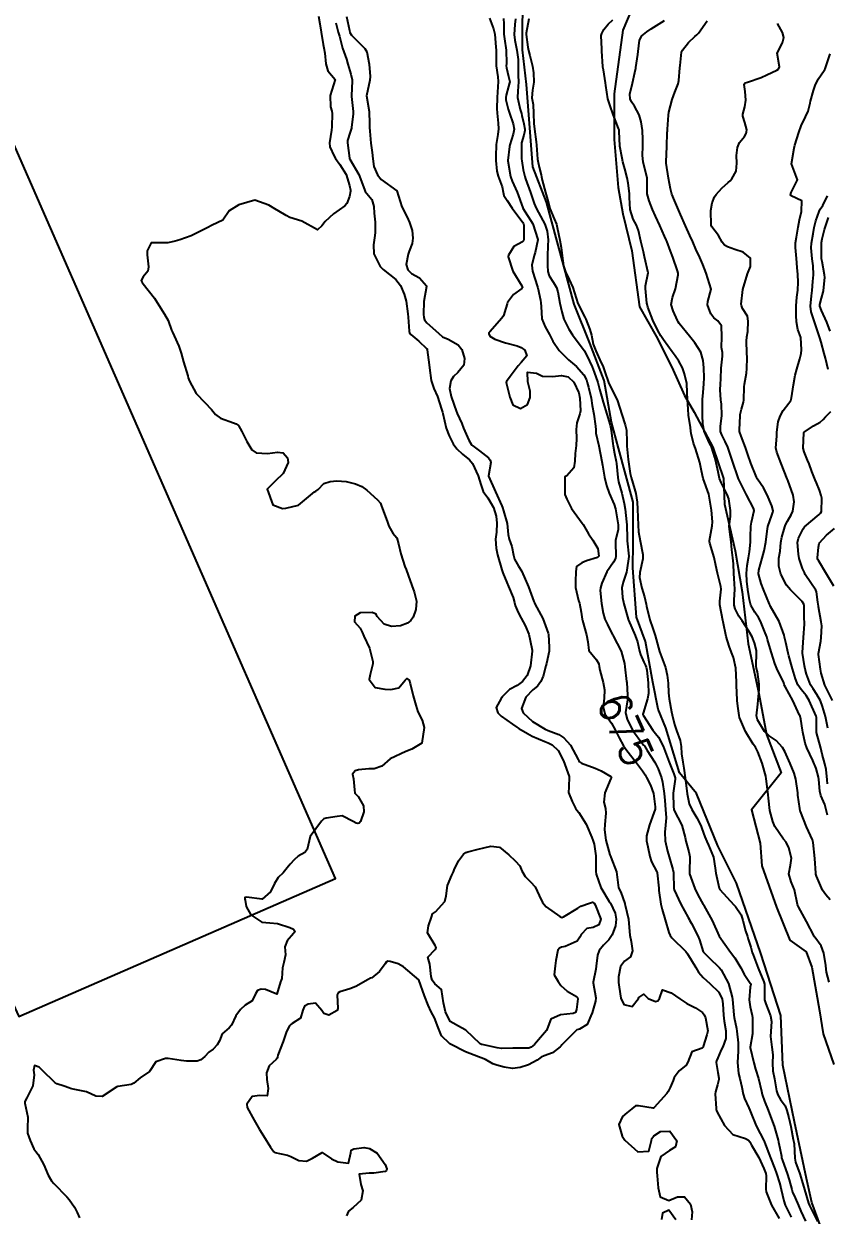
# Model space of a CAD drawing. Header units: metres. Extents: x 292545 to 299085, y 7450245 to 7463078.
# Drawn here: x 296442.8 to 296544.6, y 7454693.9 to 7454844.9 of the extents above; entities that cross this region are included whole.
import ezdxf
from ezdxf.enums import TextEntityAlignment as Align

# ---------------------------------------------------------------- set-up
doc = ezdxf.new("R2010")
doc.units = ezdxf.units.M
for name, color, linetype in [('Cotas', 45, 'Continuous'), ('Curvas de Nivel 1m', 11, 'Continuous'), ('Curvas de Nivel 5m', 15, 'Continuous'), ('Edificações', 30, 'Continuous'), ('Hidrografia', 140, 'Continuous')]:
    doc.layers.add(name, color=color, linetype=linetype)
doc.styles.add('Style-STANDARD', font='STANDARD.shx')

msp = doc.modelspace()

# ---------------------------------------------------------------- linework, layer by layer
at = {"layer": 'Curvas de Nivel 1m', "flags": 128}
for points, elevation in [([(296480.18, 7454845.85), (296480.35, 7454844.89), (296480.5, 7454843.85), (296480.75, 7454842.28), (296480.84, 7454841.84), (296480.96, 7454841.19), (296481.11, 7454839.84), (296481.37, 7454838.93), (296482.26, 7454837.82), (296481.63, 7454835.83), (296481.68, 7454834.37), (296481.85, 7454833.83), (296481.9, 7454833.51), (296481.84, 7454831.83), (296481.8, 7454831.43), (296481.57, 7454829.83), (296481.62, 7454829.29), (296482.15, 7454828.13), (296482.33, 7454827.82), (296482.89, 7454827.06), (296483.68, 7454825.8), (296484.1, 7454824.39), (296484.21, 7454823.8), (296484.22, 7454823.67), (296484.08, 7454822.99), (296483.76, 7454822.12), (296483.49, 7454821.81), (296482.06, 7454820.81), (296481, 7454819.84), (296480.61, 7454819.27), (296480.04, 7454818.8), (296478.05, 7454819.87), (296476.53, 7454820.36), (296476.06, 7454820.6), (296474.42, 7454821.57), (296474.07, 7454821.78), (296473.87, 7454821.92), (296472.08, 7454822.54), (296470.07, 7454821.97), (296468.84, 7454821.21), (296468.05, 7454819.99), (296466.68, 7454819.37), (296466.04, 7454819.04), (296465.38, 7454818.68), (296464.02, 7454818.04), (296462.57, 7454817.5), (296462.02, 7454817.35), (296461.08, 7454817.14), (296460.01, 7454817.13), (296458.96, 7454817.15), (296458.47, 7454816.11), (296458.47, 7454815.63), (296458.61, 7454814.1), (296458.53, 7454813.55), (296457.96, 7454812.82), (296457.69, 7454812.38), (296457.8, 7454812.11), (296457.95, 7454811.92), (296459.39, 7454810.1), (296459.92, 7454809.24), (296460.64, 7454808.08), (296461.11, 7454807.28), (296461.55, 7454806.07), (296461.64, 7454805.83), (296461.88, 7454805.36), (296462.47, 7454804.05), (296462.74, 7454803.16), (296463.07, 7454802.05), (296463.59, 7454800.26), (296463.66, 7454800.04), (296463.81, 7454799.6), (296464.68, 7454798.03), (296465.78, 7454796.89), (296466.59, 7454796.01), (296467.12, 7454795.36), (296467.75, 7454794.92), (296469.4, 7454794.32), (296469.75, 7454794.18), (296470.03, 7454793.97), (296470.46, 7454793.24), (296471.08, 7454791.96), (296471.7, 7454790.91), (296472.27, 7454790.51), (296473.7, 7454790.42), (296474.99, 7454790.62), (296475.7, 7454790.51), (296476.23, 7454789.89), (296476.31, 7454789.27), (296475.67, 7454787.9), (296474.66, 7454786.91), (296473.64, 7454785.92), (296474.39, 7454783.91), (296475.62, 7454783.45), (296476.02, 7454783.49), (296477.62, 7454783.88), (296479.64, 7454785.55), (296479.83, 7454785.66), (296480.11, 7454785.85), (296480.85, 7454786.64), (296481.66, 7454786.88), (296482.51, 7454786.97), (296483.66, 7454786.86), (296484.86, 7454786.58), (296485.65, 7454786.26), (296486.29, 7454785.77), (296487.63, 7454784.54), (296488.03, 7454784.15), (296488.17, 7454783.75), (296488.48, 7454782.87), (296488.92, 7454781.74), (296489.08, 7454781.23), (296489.58, 7454780.35), (296490.09, 7454779.72), (296490.32, 7454778.97), (296490.6, 7454777.72), (296491.13, 7454776.11), (296491.27, 7454775.71), (296491.52, 7454774.99), (296491.99, 7454773.71), (296492.3, 7454772.9), (296492.61, 7454771.7), (296492.52, 7454770.64), (296492.16, 7454769.7), (296491.89, 7454769.26), (296491.45, 7454768.93), (296490.58, 7454768.59), (296489.44, 7454768.49), (296488.49, 7454768.79), (296487.62, 7454769.76), (296487.57, 7454769.87), (296487.46, 7454770.07), (296486.96, 7454770.26), (296485.46, 7454770.22), (296484.76, 7454769.79), (296484.75, 7454769.09), (296485.44, 7454768.3), (296485.69, 7454767.78), (296485.93, 7454767.27), (296486.64, 7454765.77), (296487.07, 7454764.08), (296487.07, 7454763.76), (296486.72, 7454762.42), (296486.6, 7454761.77), (296487.35, 7454760.78), (296488.56, 7454760.54), (296489.34, 7454760.53), (296490.37, 7454760.71), (296491.14, 7454761.71), (296491.36, 7454761.91), (296491.67, 7454761.71), (296491.78, 7454761.28), (296492.15, 7454759.7), (296492.49, 7454758.53), (296492.74, 7454757.7), (296493.3, 7454756.61), (296493.56, 7454755.69), (296493.26, 7454753.69), (296491.99, 7454752.97), (296491.25, 7454752.64), (296489.24, 7454751.74), (296488.2, 7454750.78), (296487.22, 7454750.46), (296486.55, 7454750.44), (296485.22, 7454750.35), (296484.82, 7454750.19), (296484.49, 7454749.79), (296484.59, 7454749.17), (296484.74, 7454747.79), (296484.78, 7454747.38), (296485.18, 7454746.97), (296485.85, 7454745.77), (296485.93, 7454745.01), (296485.47, 7454743.78), (296485.34, 7454743.58), (296485.14, 7454743.53), (296484.94, 7454743.58), (296484.56, 7454743.79), (296483.15, 7454744.49), (296482.53, 7454744.43), (296481.15, 7454744.19), (296480.85, 7454744.13), (296480.56, 7454743.84), (296479.12, 7454741.86), (296478.72, 7454740.24), (296478.43, 7454739.87), (296477.59, 7454739.38), (296477.08, 7454738.94), (296476.59, 7454738.37), (296476.21, 7454737.89), (296475.69, 7454737.27), (296475.06, 7454736.68), (296474.59, 7454735.91), (296474.09, 7454734.87), (296473.02, 7454733.93), (296471.03, 7454734.18), (296470.84, 7454734.13), (296470.83, 7454733.95), (296470.86, 7454733.79), (296471.01, 7454733.02), (296471.59, 7454731.94), (296472.99, 7454731.03), (296473.99, 7454730.92), (296474.99, 7454730.86), (296476.54, 7454730.33), (296476.99, 7454730.13), (296477.17, 7454729.88), (296477.12, 7454729.74), (296476.98, 7454729.59), (296476.19, 7454728.66), (296475.92, 7454727.89), (296475.97, 7454726.86), (296475.76, 7454725.89), (296475.61, 7454725.21), (296475.52, 7454723.89), (296475.35, 7454723.44), (296474.88, 7454721.9), (296473.46, 7454722.49), (296472.89, 7454722.52), (296472.45, 7454722.37), (296472.19, 7454721.94), (296471.76, 7454721.05), (296470.87, 7454720.48), (296470.29, 7454719.96), (296469.69, 7454719.13), (296469.15, 7454717.98), (296468.83, 7454717.61), (296467.96, 7454716.85), (296467.6, 7454715.99), (296467.33, 7454715.47), (296466.8, 7454714.93), (296466.26, 7454714.54), (296465.75, 7454714.01), (296465.26, 7454713.55), (296464.78, 7454713.39), (296463.42, 7454713.41), (296462.78, 7454713.47), (296461.12, 7454713.73), (296460.79, 7454713.75), (296459.56, 7454713.31), (296458.76, 7454712.1), (296457.57, 7454711.3), (296456.75, 7454710.62), (296456.42, 7454710.45), (296454.74, 7454710.19), (296454.61, 7454710.14), (296452.73, 7454708.9), (296451.95, 7454708.96), (296450.74, 7454709.52), (296449.09, 7454709.85), (296448.74, 7454709.93), (296448.53, 7454710), (296447.95, 7454710.22), (296447.02, 7454710.51), (296446.75, 7454710.68), (296445.14, 7454712.26), (296444.77, 7454712.62), (296444.19, 7454712.85), (296444.06, 7454712.27), (296444.14, 7454711.66), (296443.96, 7454710.27), (296443.18, 7454708.73), (296442.95, 7454708.29), (296442.94, 7454708.07), (296443.32, 7454706.28), (296443.28, 7454704.88), (296443.3, 7454704.28), (296443.61, 7454703.33), (296444.08, 7454702.27), (296444.33, 7454701.96), (296444.64, 7454701.58), (296445.37, 7454700.25), (296445.92, 7454698.94), (296446.31, 7454698.24), (296446.6, 7454697.91), (296448.25, 7454696.22), (296448.57, 7454695.88), (296449.26, 7454694.91), (296449.56, 7454694.2), (296449.87, 7454693.53)], 678), ([(296482.35, 7454845.03), (296482.68, 7454843.82), (296482.81, 7454843.33), (296483.22, 7454841.81), (296483.7, 7454840.4), (296483.9, 7454839.8), (296484.27, 7454838.53), (296484.44, 7454837.8), (296484.45, 7454837.61), (296484.35, 7454835.8), (296484.36, 7454835.68), (296484.58, 7454833.8), (296484.58, 7454833.43), (296484.36, 7454831.8), (296484.33, 7454831.66), (296484.18, 7454831.16), (296483.86, 7454830.11), (296483.84, 7454829.8), (296484.09, 7454827.85), (296484.11, 7454827.8), (296484.14, 7454827.75), (296485.27, 7454825.79), (296485.98, 7454823.9), (296486.02, 7454823.78), (296486.09, 7454823.64), (296486.94, 7454822.63), (296487.2, 7454821.76), (296487.21, 7454820.91), (296487.37, 7454819.76), (296487.37, 7454818.42), (296487.26, 7454817.76), (296487.12, 7454816.87), (296487.2, 7454815.76), (296487.98, 7454814.12), (296488.35, 7454813.75), (296489.96, 7454812.48), (296490.57, 7454811.72), (296491.04, 7454810.62), (296491.26, 7454809.72), (296491.47, 7454808.15), (296491.52, 7454807.71), (296491.65, 7454805.95), (296491.72, 7454805.71), (296491.88, 7454805.51), (296492.87, 7454804.69), (296493.85, 7454803.76), (296493.92, 7454803.68), (296493.96, 7454803.57), (296494.2, 7454801.68), (296494.22, 7454801.28), (296494.44, 7454799.67), (296494.8, 7454798.67), (296495.23, 7454797.67), (296495.77, 7454796.03), (296495.87, 7454795.66), (296495.91, 7454795.51), (296496.35, 7454793.65), (296496.71, 7454792.67), (296497.23, 7454791.64), (296497.71, 7454791.02), (296498.4, 7454790.33), (296499.3, 7454789.62), (296499.69, 7454789.15), (296500.4, 7454787.6), (296500.75, 7454786.5), (296501.05, 7454785.6), (296501.64, 7454784.81), (296502.37, 7454783.58), (296502.7, 7454782.49), (296502.78, 7454781.58), (296502.71, 7454780.45), (296502.62, 7454779.58), (296502.68, 7454778.45), (296502.86, 7454777.58), (296503.4, 7454775.7), (296503.43, 7454775.57), (296503.52, 7454775.29), (296504.02, 7454774.07), (296504.25, 7454773.56), (296504.84, 7454772.19), (296505, 7454771.55), (296505.08, 7454771.15), (296505.46, 7454770.29), (296505.86, 7454769.54), (296506.37, 7454768.61), (296506.83, 7454767.53), (296507.2, 7454765.72), (296507.26, 7454765.52), (296507.27, 7454765.39), (296507.05, 7454763.52), (296506.6, 7454762.3), (296506.04, 7454761.54), (296505.35, 7454761.03), (296504.39, 7454760.51), (296503.43, 7454759.57), (296503.4, 7454759.51), (296503.33, 7454759.38), (296502.67, 7454758.22), (296502.88, 7454757.57), (296503.31, 7454757.15), (296504.75, 7454756.1), (296505.29, 7454755.72), (296505.55, 7454755.55), (296506.66, 7454754.92), (296507.27, 7454754.61), (296508.85, 7454753.92), (296509.27, 7454753.76), (296509.44, 7454753.68), (296509.77, 7454753.49), (296510.53, 7454752.76), (296511.24, 7454751.47), (296511.92, 7454749.47), (296511.88, 7454748.15), (296511.85, 7454747.47), (296512.33, 7454746.31), (296512.76, 7454745.46), (296512.92, 7454745.21), (296513.16, 7454744.91), (296514.08, 7454743.44), (296514.81, 7454741.75), (296514.94, 7454741.43), (296515.12, 7454740.91), (296515.33, 7454739.43), (296515.32, 7454737.67), (296515.32, 7454737.43), (296515.38, 7454737.12), (296515.96, 7454735.42), (296517.03, 7454733.62), (296517.11, 7454733.5), (296517.16, 7454733.41), (296517.75, 7454732.14), (296517.9, 7454731.4), (296517.83, 7454730.55), (296517.41, 7454729.4), (296516.97, 7454728.77), (296516.29, 7454728.09), (296515.76, 7454727.42), (296515.55, 7454726.82), (296515.37, 7454725.43), (296515.31, 7454725.04), (296514.99, 7454723.43), (296514.99, 7454723.34), (296515.3, 7454721.43), (296515.29, 7454721.01), (296514.85, 7454719.52), (296514.84, 7454719.45), (296514.83, 7454719.43), (296514.21, 7454718.06), (296513.24, 7454717.45), (296512.93, 7454717.35), (296512.83, 7454717.28), (296511.02, 7454715.48), (296510.93, 7454715.36), (296510.81, 7454715.23), (296509.82, 7454714.47), (296508.79, 7454714.08), (296508.4, 7454713.89), (296507.87, 7454713.51), (296506.78, 7454712.92), (296505.73, 7454712.59), (296504.77, 7454712.48), (296503.7, 7454712.64), (296502.78, 7454712.88), (296502.26, 7454713.06), (296501.33, 7454713.59), (296500.79, 7454713.84), (296500.43, 7454713.96), (296498.8, 7454714.59), (296496.88, 7454715.57), (296496.81, 7454715.61), (296496.76, 7454715.64), (296495.76, 7454716.59), (296495.33, 7454717.66), (296494.85, 7454718.91), (296494.43, 7454719.67), (296494.07, 7454720.48), (296493.61, 7454721.68), (296492.9, 7454723.69), (296490.93, 7454725.36), (296490.26, 7454725.72), (296489.24, 7454726.04), (296488.94, 7454726.06), (296488.74, 7454725.94), (296488.6, 7454725.74), (296487.9, 7454724.77), (296486.91, 7454723.97), (296486.77, 7454723.9), (296486.47, 7454723.77), (296484.89, 7454722.87), (296484.12, 7454722.57), (296482.89, 7454722.2), (296482.64, 7454722.06), (296482.55, 7454721.81), (296482.62, 7454720.06), (296482.54, 7454719.81), (296481.46, 7454719.21), (296480.86, 7454719.46), (296480.59, 7454719.83), (296479.79, 7454720.76), (296478.87, 7454720.64), (296478.38, 7454720.35), (296478.18, 7454719.87), (296477.87, 7454718.85), (296476.84, 7454718.17), (296476.66, 7454718.06), (296476.49, 7454717.89), (296476.09, 7454717.15), (296475.67, 7454715.9), (296475.02, 7454714.14), (296474.98, 7454713.91), (296474.94, 7454713.76), (296474.79, 7454713.63), (296473.9, 7454712.8), (296473.57, 7454711.92), (296473.6, 7454711.08), (296473.8, 7454709.92), (296473.65, 7454709), (296472.73, 7454709.03), (296471.75, 7454708.92), (296471.07, 7454707.95), (296471.14, 7454707.51), (296472, 7454705.94), (296472.68, 7454704.72), (296473.18, 7454703.92), (296474.08, 7454702.49), (296474.5, 7454701.91), (296474.64, 7454701.82), (296476.22, 7454701.47), (296476.64, 7454701.31), (296477.68, 7454700.82), (296478.63, 7454700.73), (296479.39, 7454701.1), (296480.64, 7454701.84), (296481.83, 7454701.01), (296482.63, 7454700.62), (296483.96, 7454700.46), (296484.25, 7454701.79), (296484.31, 7454702.13), (296484.65, 7454702.27), (296485.95, 7454702.47), (296486.65, 7454702.31), (296487.61, 7454701.75), (296488.63, 7454700.29), (296488.81, 7454699.74), (296488.8, 7454699.55), (296488.62, 7454699.42), (296487.19, 7454699.18), (296486.61, 7454699.2), (296485.33, 7454699.07), (296485.52, 7454697.78), (296485.79, 7454696.97), (296485.58, 7454695.77), (296484.56, 7454694.86), (296483.98, 7454694.37), (296483.72, 7454693.8)], 677), ([(296483.72, 7454845.81), (296484.09, 7454844.05), (296484.15, 7454843.8), (296484.33, 7454843.45), (296486.03, 7454841.78), (296486.31, 7454841.33), (296486.59, 7454839.78), (296486.71, 7454838.22), (296486.66, 7454837.77), (296486.24, 7454835.78), (296486.61, 7454833.77), (296486.64, 7454832.22), (296486.64, 7454831.77), (296486.66, 7454831.3), (296486.81, 7454829.77), (296486.97, 7454828.59), (296487.04, 7454827.77), (296487.2, 7454826.83), (296487.64, 7454825.76), (296488.11, 7454825.18), (296490.09, 7454823.73), (296490.75, 7454821.72), (296491.41, 7454820.37), (296491.72, 7454819.71), (296492.04, 7454818.68), (296492.14, 7454817.71), (296492.02, 7454817.07), (296491.65, 7454816.07), (296491.54, 7454815.71), (296491.29, 7454814.41), (296491.49, 7454813.71), (296491.97, 7454813.24), (296492.96, 7454812.7), (296493.85, 7454811.68), (296493.85, 7454811.58), (296493.5, 7454809.69), (296493.49, 7454808.11), (296493.51, 7454807.69), (296493.59, 7454807.37), (296493.9, 7454806.98), (296495.37, 7454805.67), (296495.88, 7454805.24), (296496.61, 7454804.91), (296497.86, 7454804.22), (296498.34, 7454803.63), (296498.69, 7454802.48), (296498.59, 7454801.63), (296497.82, 7454800.68), (296497.28, 7454800.18), (296496.95, 7454799.65), (296496.78, 7454798.67), (296496.97, 7454797.65), (296497.67, 7454795.73), (296497.71, 7454795.64), (296497.76, 7454795.49), (296498.35, 7454794.23), (296498.56, 7454793.63), (296499.21, 7454792.13), (296499.5, 7454791.61), (296499.6, 7454791.5), (296499.71, 7454791.4), (296500.56, 7454790.75), (296501.7, 7454789.88), (296501.94, 7454789.59), (296501.99, 7454789.28), (296501.7, 7454787.59), (296501.71, 7454787.55), (296502.6, 7454785.58), (296503.4, 7454783.8), (296503.48, 7454783.57), (296503.62, 7454783.18), (296504.08, 7454781.56), (296504.19, 7454780.18), (296504.34, 7454779.56), (296504.66, 7454778.66), (296504.87, 7454777.55), (296505.03, 7454777.04), (296505.53, 7454776.14), (296505.88, 7454775.54), (296506.24, 7454774.81), (296506.8, 7454773.53), (296507.48, 7454771.68), (296507.53, 7454771.52), (296507.6, 7454771.39), (296508.62, 7454769.51), (296509.29, 7454767.65), (296509.31, 7454767.5), (296509.41, 7454765.88), (296509.42, 7454765.5), (296509.4, 7454765.39), (296509.06, 7454763.83), (296509, 7454763.5), (296508.66, 7454762.21), (296508.34, 7454761.51), (296507.91, 7454760.95), (296507.34, 7454760.45), (296506.45, 7454759.53), (296505.9, 7454758.12), (296506.09, 7454757.54), (296507.3, 7454756.46), (296508.88, 7454755.5), (296509.28, 7454755.32), (296510.61, 7454754.81), (296511.27, 7454754.4), (296512.11, 7454753.46), (296513.07, 7454751.62), (296513.16, 7454751.45), (296513.24, 7454751.33), (296513.52, 7454751.17), (296515.22, 7454750.52), (296515.99, 7454750.19), (296517.21, 7454749.48), (296517.28, 7454749.4), (296517.29, 7454749.32), (296517.21, 7454749.21), (296516.44, 7454747.41), (296516.35, 7454746.24), (296516.53, 7454745.41), (296516.6, 7454744.85), (296516.47, 7454743.41), (296516.43, 7454742.71), (296516.6, 7454741.41), (296517.1, 7454739.57), (296517.16, 7454739.4), (296517.24, 7454739.25), (296517.96, 7454737.39), (296518.06, 7454736.39), (296518.21, 7454735.39), (296518.47, 7454734.82), (296518.98, 7454733.38), (296518.98, 7454733.34), (296519.02, 7454733.18), (296519.46, 7454731.38), (296519.5, 7454730.87), (296519.61, 7454729.37), (296519.79, 7454728.55), (296519.95, 7454727.37), (296519.7, 7454726.62), (296518.94, 7454726.06), (296518.45, 7454725.39), (296518.2, 7454724.1), (296518.19, 7454723.39), (296518.27, 7454722.76), (296518.5, 7454721.39), (296518.87, 7454720.57), (296519.92, 7454720.31), (296520.71, 7454721.36), (296520.78, 7454721.46), (296520.88, 7454721.54), (296521.42, 7454721.89), (296521.97, 7454721.34), (296522.88, 7454720.98), (296523.17, 7454721.04), (296523.37, 7454721.33), (296523.79, 7454722.43), (296524.89, 7454722.04), (296525.97, 7454721.3), (296526.87, 7454720.72), (296527.97, 7454720.17), (296528.86, 7454719.55), (296529.05, 7454719.26), (296529.21, 7454718.89), (296529.53, 7454717.25), (296529.37, 7454716.72), (296528.94, 7454715.26), (296528.91, 7454715.16), (296528.81, 7454715.06), (296527.5, 7454714.58), (296526.97, 7454713.29), (296526.78, 7454712.9), (296525.9, 7454712.17), (296525.26, 7454711.31), (296525.11, 7454710.95), (296524.74, 7454710.05), (296524.49, 7454709.56), (296524.31, 7454709.32), (296522.71, 7454707.51), (296522.59, 7454707.46), (296520.72, 7454707.72), (296520.35, 7454707.73), (296519.88, 7454707.37), (296519.23, 7454706.86), (296518.7, 7454706.39), (296518.23, 7454705.39), (296518.67, 7454703.87), (296519.01, 7454703.38), (296520.65, 7454701.91), (296522.03, 7454701.97), (296522.36, 7454703.34), (296522.41, 7454703.6), (296522.67, 7454703.95), (296523.52, 7454704.49), (296524.68, 7454704.53), (296525.6, 7454703.3), (296525.42, 7454702.54), (296524.65, 7454702.09), (296523.55, 7454701.33), (296523.07, 7454699.78), (296523.05, 7454699.33), (296523.08, 7454698.87), (296523.22, 7454697.33), (296523.47, 7454696.21), (296524.58, 7454695.73), (296525.66, 7454696.22), (296526.58, 7454696.2), (296527.33, 7454695.28), (296527.53, 7454694.31), (296527.46, 7454693.28)], 676), ([(296503.61, 7454845.57), (296503.66, 7454844.89), (296503.68, 7454843.57), (296503.74, 7454842.98), (296503.97, 7454841.57), (296503.98, 7454839.87), (296503.97, 7454839.56), (296504.01, 7454839.3), (296504.27, 7454838.22), (296504.4, 7454837.56), (296504.39, 7454837.43), (296504.25, 7454836.95), (296503.94, 7454835.86), (296503.9, 7454835.56), (296503.93, 7454835.26), (296504.22, 7454834.06), (296504.38, 7454833.56), (296504.85, 7454832.2), (296504.95, 7454831.55), (296504.84, 7454830.9), (296504.41, 7454829.56), (296504.36, 7454829.36), (296504.16, 7454827.56), (296504.17, 7454827.54), (296504.51, 7454825.56), (296504.72, 7454824.95), (296505.34, 7454823.55), (296506.05, 7454821.57), (296506.06, 7454821.54), (296506.07, 7454821.52), (296507.34, 7454819.53), (296507.98, 7454817.56), (296507.98, 7454817.52), (296507.62, 7454815.91), (296507.5, 7454815.53), (296507.2, 7454814.31), (296507.28, 7454813.53), (296507.92, 7454811.55), (296507.93, 7454811.52), (296507.95, 7454811.43), (296508.3, 7454809.88), (296508.36, 7454809.51), (296508.38, 7454809.06), (296508.48, 7454807.51), (296508.88, 7454806.49), (296509.45, 7454805.5), (296509.87, 7454804.69), (296510.66, 7454803.48), (296511.84, 7454802.31), (296512.88, 7454801.46), (296513.82, 7454800.42), (296514.14, 7454799.77), (296514.24, 7454799.44), (296514.4, 7454798.85), (296514.71, 7454797.44), (296514.87, 7454796.53), (296515.06, 7454795.43), (296515.28, 7454793.89), (296515.3, 7454793.43), (296515.33, 7454793.02), (296515.71, 7454791.42), (296516.09, 7454789.42), (296516.16, 7454788.94), (296516.42, 7454787.41), (296516.69, 7454786.38), (296517.03, 7454785.41), (296517.63, 7454783.95), (296517.81, 7454783.4), (296517.86, 7454783.16), (296518.17, 7454781.39), (296518.17, 7454780.81), (296517.83, 7454779.4), (296517.8, 7454779.16), (296517.85, 7454777.4), (296517.8, 7454777.13), (296517.54, 7454776.66), (296516.7, 7454775.41), (296516.07, 7454773.98), (296515.9, 7454773.42), (296515.88, 7454773.05), (296516.03, 7454771.42), (296516.23, 7454770.18), (296516.46, 7454769.41), (296516.78, 7454768.74), (296517.43, 7454767.46), (296517.46, 7454767.4), (296517.51, 7454767.32), (296518.55, 7454765.39), (296518.95, 7454763.83), (296518.98, 7454763.38), (296519.22, 7454761.51), (296519.24, 7454761.38), (296519.34, 7454759.79), (296519.36, 7454759.38), (296519.36, 7454759.36), (296519.33, 7454759.21), (296519.09, 7454757.6), (296519.12, 7454757.38), (296519.3, 7454756.76), (296519.96, 7454755.37), (296521.27, 7454753.59), (296521.38, 7454753.47), (296521.47, 7454753.36), (296521.81, 7454752.8), (296522.74, 7454751.34), (296522.93, 7454751.03), (296523.22, 7454750.47), (296523.65, 7454749.33), (296523.76, 7454748.78), (296523.99, 7454747.32), (296524.07, 7454746.43), (296524.16, 7454745.32), (296524.24, 7454744.23), (296524.16, 7454743.32), (296524.05, 7454742.41), (296524.11, 7454741.32), (296524.41, 7454740.01), (296524.62, 7454739.31), (296525.08, 7454737.69), (296525.17, 7454737.31), (296525.18, 7454737.2), (296525.19, 7454735.31), (296525.23, 7454735.11), (296526.09, 7454733.3), (296527.01, 7454731.63), (296527.13, 7454731.42), (296527.21, 7454731.29), (296527.43, 7454730.85), (296528.27, 7454729.27), (296528.48, 7454728.78), (296528.92, 7454727.26), (296528.95, 7454727.21), (296529.74, 7454726.45), (296530.92, 7454725.33), (296531.01, 7454725.24), (296531.2, 7454724.96), (296532.14, 7454723.23), (296532.6, 7454721.51), (296532.64, 7454721.22), (296532.8, 7454719.28), (296532.8, 7454719.22), (296532.85, 7454718.93), (296533.15, 7454717.53), (296533.2, 7454717.21), (296533.35, 7454715.74), (296533.37, 7454715.21), (296533.36, 7454714.66), (296533.27, 7454713.21), (296533.39, 7454711.84), (296533.56, 7454711.21), (296533.83, 7454710.12), (296534, 7454709.2), (296534.17, 7454708.65), (296534.72, 7454707.48), (296534.84, 7454707.19), (296534.91, 7454706.99), (296535.64, 7454705.18), (296536.66, 7454703.25), (296536.69, 7454703.17), (296536.72, 7454703.11), (296537.47, 7454701.16), (296538.03, 7454699.75), (296538.24, 7454699.15), (296538.6, 7454697.98), (296538.78, 7454697.33), (296538.83, 7454697.15), (296539.13, 7454695.7), (296539.34, 7454695.14), (296540.06, 7454693.62)], 674), ([(296505.15, 7454845.55), (296505.07, 7454844.83), (296504.98, 7454843.55), (296505.06, 7454842.82), (296505.32, 7454841.55), (296505.48, 7454840.37), (296505.48, 7454839.55), (296505.49, 7454838.33), (296505.53, 7454837.55), (296505.44, 7454836.35), (296505.41, 7454835.55), (296505.71, 7454834.05), (296505.88, 7454833.54), (296505.95, 7454833.28), (296506.2, 7454832.21), (296506.34, 7454831.54), (296506.34, 7454831.39), (296506.18, 7454830.77), (296505.91, 7454829.8), (296505.88, 7454829.54), (296505.91, 7454827.78), (296505.93, 7454827.54), (296506.13, 7454826.37), (296506.31, 7454825.54), (296506.4, 7454825.25), (296507.03, 7454823.53), (296507.5, 7454822.11), (296507.74, 7454821.52), (296508.06, 7454820.98), (296508.86, 7454819.51), (296509.14, 7454818.61), (296509.27, 7454817.5), (296509.25, 7454816.74), (296509.19, 7454815.5), (296509.21, 7454814.28), (296509.23, 7454813.5), (296509.41, 7454812.94), (296509.96, 7454812.12), (296510.34, 7454811.49), (296510.52, 7454810.91), (296510.77, 7454809.48), (296511, 7454808.39), (296511.28, 7454807.48), (296511.89, 7454806.2), (296512.36, 7454805.47), (296513.85, 7454803.47), (296513.87, 7454803.45), (296514.53, 7454802.13), (296514.85, 7454801.43), (296515.13, 7454800.73), (296515.56, 7454799.42), (296515.8, 7454798.59), (296516.12, 7454797.42), (296516.26, 7454796.93), (296516.71, 7454795.41), (296517.13, 7454794.02), (296517.26, 7454793.4), (296517.48, 7454791.64), (296517.51, 7454791.4), (296517.7, 7454790.44), (296517.89, 7454789.4), (296517.92, 7454789.17), (296518.1, 7454787.4), (296518.21, 7454786.85), (296518.6, 7454785.39), (296518.92, 7454784.09), (296519.05, 7454783.39), (296519.21, 7454781.77), (296519.24, 7454781.38), (296519.29, 7454779.67), (296519.3, 7454779.38), (296519.52, 7454777.4), (296519.52, 7454777.38), (296519.26, 7454775.64), (296519.2, 7454775.38), (296518.77, 7454774.13), (296518.63, 7454773.39), (296518.7, 7454772.17), (296518.87, 7454771.39), (296519.41, 7454769.42), (296519.43, 7454769.38), (296519.45, 7454769.32), (296520.29, 7454767.37), (296520.59, 7454766.54), (296520.86, 7454765.36), (296520.97, 7454764.93), (296521.39, 7454763.99), (296521.6, 7454763.57), (296521.68, 7454763.36), (296521.78, 7454762.96), (296521.96, 7454761.35), (296521.99, 7454760), (296521.88, 7454759.35), (296521.31, 7454757.52), (296521.28, 7454757.4), (296521.28, 7454757.36), (296521.31, 7454757.25), (296522.55, 7454755.34), (296522.9, 7454754.95), (296523.27, 7454754.47), (296523.86, 7454753.32), (296524.23, 7454752.33), (296524.62, 7454751.32), (296525.22, 7454749.81), (296525.34, 7454749.44), (296525.37, 7454749.31), (296525.37, 7454749.15), (296525.2, 7454747.98), (296525.12, 7454747.38), (296525.12, 7454747.31), (296525.17, 7454745.7), (296525.2, 7454745.31), (296525.22, 7454745.25), (296526.21, 7454743.3), (296526.66, 7454741.77), (296526.74, 7454741.29), (296527.1, 7454739.93), (296527.22, 7454739.29), (296527.18, 7454737.39), (296527.18, 7454737.29), (296527.21, 7454737.15), (296527.87, 7454735.28), (296528.25, 7454734.49), (296528.93, 7454733.26), (296528.97, 7454733.21), (296529.02, 7454733.12), (296530.06, 7454731.25), (296530.97, 7454729.24), (296532.41, 7454727.23), (296532.94, 7454726.51), (296533.71, 7454725.21), (296534.12, 7454724.41), (296534.9, 7454723.27), (296534.95, 7454723.19), (296534.95, 7454723.14), (296534.9, 7454722.8), (296534.76, 7454721.19), (296534.87, 7454720.29), (296535.13, 7454719.19), (296535.16, 7454718.88), (296535.19, 7454717.19), (296535.17, 7454716.85), (296534.87, 7454715.19), (296534.88, 7454715.12), (296535.33, 7454713.18), (296535.57, 7454712.39), (296535.95, 7454711.18), (296536.32, 7454709.59), (296536.42, 7454709.17), (296536.72, 7454708.31), (296537.18, 7454707.17), (296537.48, 7454706.39), (296537.91, 7454705.16), (296538.42, 7454703.4), (296538.48, 7454703.15), (296538.65, 7454702.35), (296538.84, 7454701.34), (296538.87, 7454701.15), (296538.96, 7454700.82), (296539.58, 7454699.14), (296539.83, 7454698.36), (296540.16, 7454697.13), (296540.26, 7454696.8), (296540.58, 7454696.06), (296541, 7454695.12), (296541.31, 7454694.37), (296541.9, 7454693.11)], 673), ([(296506.84, 7454845.53), (296506.51, 7454843.71), (296506.5, 7454843.54), (296506.7, 7454841.92), (296506.77, 7454841.53), (296506.95, 7454840.88), (296507.3, 7454839.52), (296507.42, 7454838.67), (296507.47, 7454837.52), (296507.29, 7454836.49), (296507.22, 7454835.53), (296507.37, 7454834.66), (296507.44, 7454833.53), (296507.47, 7454832.26), (296507.56, 7454831.53), (296507.77, 7454829.92), (296507.8, 7454829.52), (296507.93, 7454827.73), (296507.96, 7454827.52), (296508.14, 7454826.73), (296508.38, 7454825.77), (296508.43, 7454825.52), (296508.53, 7454825.1), (296508.96, 7454823.51), (296509.19, 7454822.61), (296509.48, 7454821.5), (296510.05, 7454820.16), (296510.35, 7454819.49), (296510.43, 7454819.1), (296510.74, 7454817.48), (296510.94, 7454816.55), (296511.06, 7454815.48), (296511.24, 7454814.22), (296511.49, 7454813.47), (296511.96, 7454812.49), (296512.42, 7454811.47), (296512.61, 7454810.8), (296513.03, 7454809.46), (296513.91, 7454807.71), (296514.01, 7454807.55), (296514.06, 7454807.45), (296514.58, 7454806.13), (296514.76, 7454805.44), (296515, 7454804.3), (296515.31, 7454803.43), (296515.48, 7454803.06), (296515.84, 7454802.32), (296516.25, 7454801.42), (296516.44, 7454800.8), (296516.94, 7454799.41), (296517.79, 7454797.71), (296517.96, 7454797.4), (296518.08, 7454797.09), (296518.6, 7454795.39), (296519.05, 7454794.08), (296519.21, 7454793.39), (296519.26, 7454791.85), (296519.27, 7454791.38), (296519.42, 7454789.66), (296519.45, 7454789.38), (296519.67, 7454787.91), (296519.8, 7454787.38), (296520.24, 7454785.96), (296520.37, 7454785.37), (296520.54, 7454784.27), (296520.61, 7454783.37), (296520.63, 7454782.34), (296520.67, 7454781.36), (296520.74, 7454780.52), (296520.92, 7454779.36), (296521.26, 7454777.64), (296521.29, 7454777.35), (296521.26, 7454777.08), (296520.89, 7454775.36), (296520.84, 7454774.69), (296521.15, 7454773.36), (296521.49, 7454772.25), (296521.7, 7454771.35), (296521.76, 7454771.06), (296522.17, 7454769.34), (296522.53, 7454768.24), (296522.82, 7454767.34), (296523.4, 7454765.33), (296524.15, 7454763.32), (296524.38, 7454762.31), (296524.5, 7454761.32), (296524.55, 7454760.11), (296524.61, 7454759.32), (296524.93, 7454757.7), (296525.01, 7454757.31), (296525.29, 7454756.08), (296525.55, 7454755.31), (296526.02, 7454754.05), (296526.14, 7454753.3), (296526.18, 7454752.36), (296526.34, 7454751.29), (296526.48, 7454750.54), (296526.65, 7454749.3), (296526.84, 7454747.65), (296526.89, 7454747.29), (296527.17, 7454746.01), (296527.49, 7454745.29), (296528.14, 7454744.26), (296528.62, 7454743.27), (296528.76, 7454742.88), (296529.13, 7454741.83), (296529.37, 7454741.26), (296529.6, 7454740.77), (296530.22, 7454739.25), (296530.46, 7454737.86), (296530.51, 7454737.25), (296530.94, 7454735.34), (296530.98, 7454735.24), (296531.04, 7454735.15), (296532.83, 7454733.22), (296533.02, 7454733.01), (296533.73, 7454731.93), (296533.96, 7454731.21), (296534.27, 7454729.92), (296534.53, 7454729.2), (296534.65, 7454728.88), (296534.96, 7454727.87), (296535.15, 7454727.19), (296535.26, 7454726.88), (296535.91, 7454725.18), (296536.62, 7454723.46), (296536.68, 7454723.17), (296536.7, 7454721.36), (296536.71, 7454721.17), (296536.88, 7454720.66), (296537.44, 7454719.16), (296537.6, 7454718.41), (296537.51, 7454717.16), (296537.47, 7454716.52), (296537.63, 7454715.16), (296537.74, 7454714.22), (296537.71, 7454713.16), (296537.76, 7454712.17), (296537.96, 7454711.16), (296538.24, 7454709.65), (296538.38, 7454709.15), (296538.73, 7454708.52), (296539.31, 7454707.73), (296539.55, 7454707.14), (296539.78, 7454706.21), (296540.02, 7454705.13), (296540.34, 7454703.45), (296540.41, 7454703.12), (296540.44, 7454702.9), (296540.53, 7454701.12), (296540.63, 7454700.59), (296541.17, 7454699.11), (296541.43, 7454698.29), (296541.79, 7454697.11), (296542.29, 7454695.39), (296542.39, 7454695.1), (296542.57, 7454694.75), (296543.4, 7454693.09)], 672), ([(296544.91, 7454723.4), (296544.54, 7454724.7), (296544.51, 7454725.08), (296544.46, 7454725.54), (296544.2, 7454727.08), (296543.88, 7454728.01), (296543.07, 7454729.1), (296543.03, 7454729.15), (296542.98, 7454729.26), (296542.01, 7454731.11), (296541.02, 7454732.96), (296540.94, 7454733.12), (296540.9, 7454733.24), (296540.49, 7454735.13), (296540.07, 7454736.12), (296539.77, 7454737.13), (296539.98, 7454738.23), (296540.13, 7454739.13), (296539.8, 7454740.44), (296539.43, 7454741.14), (296539.12, 7454741.55), (296538.02, 7454743.16), (296537.75, 7454743.76), (296537.38, 7454745.17), (296537.19, 7454746.75), (296537.17, 7454747.17), (296537.17, 7454747.2), (296536.91, 7454749.17), (296536.86, 7454749.53), (296536.41, 7454751.18), (296535.84, 7454752.6), (296535.54, 7454753.19), (296535.27, 7454753.6), (296534.29, 7454755.2), (296533.54, 7454756.97), (296533.48, 7454757.21), (296533.32, 7454758.38), (296533.24, 7454759.12), (296533.24, 7454759.21), (296533.16, 7454761.03), (296533.15, 7454761.21), (296533.13, 7454761.44), (296533.05, 7454763.21), (296532.75, 7454764.57), (296532.51, 7454765.22), (296532.21, 7454766.02), (296531.84, 7454767.23), (296531.45, 7454769.07), (296531.43, 7454769.24), (296531.42, 7454769.27), (296531.04, 7454771.24), (296531.02, 7454771.7), (296531.21, 7454773.24), (296531.18, 7454773.57), (296530.75, 7454775.25), (296530.55, 7454776.23), (296530.32, 7454777.25), (296529.78, 7454779.05), (296529.73, 7454779.26), (296529.74, 7454779.42), (296530.05, 7454781.25), (296530.1, 7454781.76), (296530, 7454783.25), (296529.64, 7454785.26), (296528.92, 7454787.27), (296528.7, 7454788.25), (296528.5, 7454789.27), (296527.94, 7454791.05), (296527.86, 7454791.28), (296527.72, 7454791.76), (296527.42, 7454792.97), (296527.37, 7454793.28), (296527.31, 7454793.72), (296527.07, 7454795.29), (296527.02, 7454796.04), (296526.95, 7454797.29), (296526.91, 7454798.18), (296526.84, 7454799.29), (296526.57, 7454800.55), (296526.31, 7454801.3), (296525.84, 7454802.14), (296525.36, 7454802.82), (296524.98, 7454803.31), (296523.88, 7454804.84), (296523.57, 7454805.33), (296523.19, 7454806.03), (296522.56, 7454807.34), (296521.92, 7454808.98), (296521.81, 7454809.35), (296521.79, 7454809.48), (296521.6, 7454811.35), (296521.61, 7454811.7), (296521.97, 7454813.35), (296521.5, 7454815.35), (296521.35, 7454816.01), (296521.04, 7454817.36), (296520.72, 7454818.68), (296520.46, 7454819.37), (296520.05, 7454820.15), (296519.67, 7454821.38), (296519.59, 7454822.88), (296519.58, 7454823.38), (296519.42, 7454824.69), (296519.31, 7454825.38), (296519, 7454826.52), (296518.75, 7454827.39), (296518.64, 7454827.88), (296518.38, 7454829.4), (296518.28, 7454831.31), (296518.28, 7454831.4), (296518.26, 7454831.47), (296518.2, 7454831.62), (296517.52, 7454833.41), (296517.12, 7454834.52), (296516.86, 7454835.41), (296516.58, 7454837.1), (296516.54, 7454837.42), (296516.28, 7454839.05), (296516.21, 7454839.42), (296516.21, 7454839.5), (296516.08, 7454841.42), (296516.06, 7454841.68), (296515.99, 7454843.42), (296516.07, 7454843.69), (296516.34, 7454844.17), (296516.89, 7454844.87), (296517.46, 7454845.41)], 672), ([(296545.03, 7454733.86), (296544.46, 7454734.5), (296544.06, 7454735.08), (296543.31, 7454736.85), (296543.22, 7454737.1), (296543.19, 7454737.22), (296543.09, 7454739.1), (296542.88, 7454741.1), (296542.78, 7454741.44), (296542.02, 7454743.11), (296541.25, 7454745.03), (296541.22, 7454745.12), (296541.17, 7454745.41), (296540.94, 7454747.12), (296540.91, 7454747.41), (296540.68, 7454749.13), (296540.46, 7454749.89), (296539.96, 7454751.13), (296539.26, 7454752.67), (296538.98, 7454753.14), (296538.16, 7454754.04), (296537.28, 7454754.63), (296536.7, 7454755.18), (296535.81, 7454756.68), (296535.68, 7454757.19), (296535.84, 7454758.67), (296535.89, 7454759.18), (296536.01, 7454760.52), (296536.03, 7454761.18), (296535.82, 7454762.74), (296535.69, 7454763.19), (296535.66, 7454763.46), (296535.69, 7454765.19), (296535.67, 7454765.45), (296535.42, 7454766.43), (296535.13, 7454767.19), (296534.71, 7454767.92), (296533.87, 7454769.21), (296533.46, 7454769.83), (296532.97, 7454770.72), (296532.85, 7454771.22), (296532.86, 7454771.84), (296532.92, 7454773.22), (296532.86, 7454774.57), (296532.81, 7454775.22), (296532.75, 7454776.44), (296532.68, 7454777.22), (296532.57, 7454778.21), (296532.49, 7454779.22), (296532.3, 7454780.51), (296532.24, 7454781.22), (296532.37, 7454782.46), (296532.4, 7454783.22), (296532.16, 7454784.7), (296531.98, 7454785.23), (296531.65, 7454785.91), (296531.19, 7454786.77), (296531.01, 7454787.24), (296530.83, 7454788.09), (296530.59, 7454789.25), (296530.39, 7454789.94), (296529.97, 7454791.26), (296529.89, 7454791.43), (296529.72, 7454791.74), (296529.06, 7454793.27), (296528.87, 7454794.14), (296528.86, 7454795.27), (296528.85, 7454796.19), (296528.84, 7454797.27), (296528.91, 7454798.15), (296529, 7454799.27), (296529.04, 7454800.04), (296529.02, 7454801.27), (296528.91, 7454802.2), (296528.64, 7454803.27), (296527.87, 7454804.47), (296527.18, 7454805.29), (296525.9, 7454806.91), (296525.74, 7454807.14), (296525.66, 7454807.3), (296525.12, 7454808.52), (296524.87, 7454809.32), (296525.03, 7454810.22), (296525.4, 7454811.31), (296525.75, 7454813.08), (296525.75, 7454813.3), (296525.69, 7454813.59), (296525.09, 7454815.31), (296524.78, 7454816.09), (296524.31, 7454817.33), (296524.23, 7454817.53), (296524.03, 7454817.97), (296523.42, 7454819.34), (296522.88, 7454820.52), (296522.51, 7454821.35), (296522.08, 7454822.46), (296521.83, 7454823.35), (296521.81, 7454823.64), (296521.82, 7454825.35), (296521.76, 7454825.71), (296521.33, 7454827.36), (296521.25, 7454828.26), (296521.27, 7454829.36), (296521.28, 7454830.25), (296521.24, 7454831.36), (296521.08, 7454832.49), (296520.83, 7454833.36), (296520.22, 7454834.48), (296519.86, 7454835.01), (296519.68, 7454835.38), (296519.63, 7454835.99), (296519.97, 7454837.37), (296520.28, 7454838.71), (296520.38, 7454839.27), (296520.4, 7454839.37), (296520.65, 7454841.02), (296520.69, 7454841.37), (296520.87, 7454842.82), (296521.14, 7454843.36), (296521.8, 7454843.9), (296522.34, 7454844.26), (296524.01, 7454845.33)], 673), ([(296544.67, 7454744.59), (296544.57, 7454745.08), (296544.33, 7454745.92), (296543.86, 7454747.09), (296543.72, 7454747.62), (296543.59, 7454749.09), (296543.54, 7454749.42), (296543.23, 7454750.51), (296543.06, 7454750.92), (296542.98, 7454751.09), (296542.81, 7454751.53), (296542.07, 7454753.11), (296541.86, 7454753.7), (296541.55, 7454755.12), (296541.52, 7454755.35), (296541.3, 7454756.75), (296541.21, 7454757.12), (296541.15, 7454757.28), (296540.29, 7454759.13), (296539.35, 7454760.81), (296539.24, 7454761.03), (296539.21, 7454761.14), (296539.14, 7454761.36), (296538.28, 7454763.16), (296538.02, 7454763.79), (296537.57, 7454765.16), (296537.41, 7454765.71), (296537.1, 7454766.84), (296536.99, 7454767.17), (296536.69, 7454767.92), (296536.18, 7454769.18), (296535.93, 7454769.65), (296535.46, 7454770.3), (296534.97, 7454771.2), (296534.79, 7454771.89), (296534.58, 7454773.2), (296534.47, 7454774.24), (296534.42, 7454775.2), (296534.49, 7454776.24), (296534.66, 7454777.2), (296534.79, 7454777.97), (296534.91, 7454779.2), (296534.92, 7454779.85), (296534.96, 7454781.2), (296535.05, 7454781.74), (296535.37, 7454783.19), (296535.31, 7454783.5), (296534.43, 7454785.2), (296533.66, 7454786.7), (296533.42, 7454787.21), (296533.28, 7454787.6), (296532.73, 7454789.22), (296532.22, 7454790.71), (296532.04, 7454791.23), (296531.72, 7454791.97), (296531.3, 7454792.81), (296531.14, 7454793.24), (296531.11, 7454793.87), (296531.28, 7454795.24), (296531.24, 7454796.7), (296531.18, 7454797.24), (296531.07, 7454798.52), (296531.11, 7454799.24), (296531.15, 7454799.9), (296531.22, 7454801.24), (296531.38, 7454802.77), (296531.36, 7454803.24), (296531.25, 7454803.85), (296531.28, 7454805.24), (296531.27, 7454806.61), (296530.78, 7454807.25), (296530.28, 7454807.63), (296529.91, 7454808.12), (296529.48, 7454809.26), (296529.5, 7454809.7), (296529.95, 7454811.26), (296529.32, 7454813.27), (296528.9, 7454814.37), (296528.49, 7454815.28), (296528.01, 7454816.35), (296527.6, 7454817.28), (296527.24, 7454818.08), (296526.7, 7454819.29), (296526.06, 7454820.73), (296525.81, 7454821.3), (296525.28, 7454822.5), (296524.95, 7454823.32), (296524.77, 7454823.99), (296524.51, 7454825.32), (296524.23, 7454827.24), (296524.23, 7454827.33), (296524.24, 7454827.42), (296524.31, 7454829.33), (296524.38, 7454831.13), (296524.4, 7454831.33), (296524.42, 7454831.55), (296524.52, 7454833.33), (296524.58, 7454833.69), (296525, 7454835.31), (296525.33, 7454836.22), (296525.76, 7454837.31), (296525.85, 7454837.72), (296525.96, 7454839.3), (296525.99, 7454839.6), (296526.16, 7454841.3), (296526.2, 7454841.41), (296526.31, 7454841.56), (296527.07, 7454842.55), (296527.87, 7454843.28), (296528.12, 7454843.49), (296528.34, 7454843.73), (296529.45, 7454845.26)], 674), ([(296544.73, 7454755.63), (296544.42, 7454757.08), (296544.05, 7454758.35), (296543.78, 7454759.09), (296543.34, 7454759.88), (296542.85, 7454760.6), (296542.55, 7454761.1), (296542.02, 7454762.46), (296541.86, 7454763.11), (296541.79, 7454763.51), (296541.5, 7454765.12), (296541.5, 7454765.21), (296541.63, 7454767.12), (296541.75, 7454768.81), (296541.75, 7454769.12), (296541.74, 7454769.4), (296541.72, 7454771.12), (296541.68, 7454771.32), (296541.48, 7454771.65), (296540, 7454773.13), (296539.5, 7454773.73), (296538.76, 7454775.15), (296538.52, 7454776.16), (296538.53, 7454777.15), (296538.67, 7454778.03), (296538.79, 7454779.15), (296538.88, 7454779.84), (296539.28, 7454781.14), (296539.37, 7454781.37), (296539.6, 7454781.85), (296540.08, 7454782.67), (296540.31, 7454783.13), (296540.46, 7454784.3), (296540.33, 7454785.13), (296539.66, 7454787.04), (296539.62, 7454787.14), (296539.59, 7454787.21), (296538.83, 7454789.15), (296538.25, 7454790.61), (296538.15, 7454791.16), (296538.25, 7454792.63), (296538.28, 7454793.15), (296538.45, 7454794.45), (296538.69, 7454795.15), (296539.05, 7454795.87), (296539.78, 7454796.79), (296540.04, 7454797.14), (296540.13, 7454797.48), (296540.37, 7454799.13), (296540.6, 7454800.35), (296540.8, 7454801.13), (296541.16, 7454802.44), (296541.33, 7454803.12), (296541.41, 7454803.56), (296541.32, 7454805.12), (296540.92, 7454806.15), (296540.75, 7454807.13), (296540.71, 7454807.93), (296540.71, 7454809.13), (296540.81, 7454810.26), (296540.93, 7454811.13), (296540.98, 7454812.14), (296540.93, 7454813.13), (296540.86, 7454814.01), (296540.76, 7454815.13), (296540.61, 7454816.54), (296540.62, 7454817.13), (296540.75, 7454817.85), (296540.98, 7454819.13), (296541.12, 7454820.07), (296541.4, 7454821.12), (296541.42, 7454822.45), (296540.09, 7454823.1), (296540.02, 7454823.14), (296540, 7454823.24), (296540.1, 7454823.5), (296540.87, 7454825.13), (296540.14, 7454827.14), (296540.45, 7454829.14), (296540.54, 7454829.51), (296541.05, 7454831.13), (296541.36, 7454831.96), (296541.91, 7454833.11), (296542.22, 7454833.84), (296542.49, 7454834.85), (296542.54, 7454835.11), (296542.9, 7454836.46), (296543.14, 7454837.1), (296543.5, 7454837.87), (296544.28, 7454838.97), (296544.35, 7454839.09), (296544.39, 7454839.2), (296545.03, 7454841.08)], 676), ([(296544.77, 7454801.08), (296544.42, 7454802.51), (296544.27, 7454803.09), (296543.87, 7454804.53), (296543.71, 7454805.09), (296543.62, 7454805.36), (296543.02, 7454807.1), (296542.63, 7454808.39), (296542.52, 7454809.1), (296542.64, 7454810.4), (296542.76, 7454811.1), (296542.84, 7454812.22), (296542.9, 7454813.1), (296542.86, 7454814.22), (296542.75, 7454815.1), (296542.63, 7454816.49), (296542.65, 7454817.1), (296542.85, 7454818.29), (296543.01, 7454819.1), (296543.21, 7454819.94), (296543.62, 7454821.09), (296543.77, 7454821.4), (296544.08, 7454821.88), (296544.67, 7454823.08)], 677), ([(296545.03, 7454805.94), (296544.62, 7454807.08), (296543.92, 7454808.54), (296543.71, 7454809.09), (296543.71, 7454809.31), (296543.94, 7454810.13), (296544.15, 7454810.89), (296544.18, 7454811.09), (296544.34, 7454812.72), (296544.32, 7454813.09), (296543.99, 7454814.75), (296543.92, 7454815.09), (296543.91, 7454815.18), (296543.91, 7454817.09), (296543.93, 7454817.19), (296544.03, 7454817.63), (296544.3, 7454818.83), (296544.37, 7454819.09), (296544.81, 7454820.34)], 678), ([(296545.33, 7454759.13), (296544.33, 7454761.08), (296543.87, 7454762.59), (296543.8, 7454763.09), (296543.55, 7454764.94), (296543.55, 7454765.09), (296543.84, 7454766.66), (296543.9, 7454767.09), (296543.96, 7454768.57), (296543.9, 7454769.09), (296543.55, 7454771.01), (296543.54, 7454771.09), (296543.48, 7454771.59), (296543.29, 7454772.89), (296543.21, 7454773.09), (296542.58, 7454774.03), (296541.87, 7454775.11), (296541.75, 7454775.34), (296541.53, 7454775.87), (296541.11, 7454777.12), (296541, 7454777.67), (296540.9, 7454779.13), (296541.01, 7454779.69), (296541.59, 7454780.88), (296541.78, 7454781.12), (296543.61, 7454782.71), (296543.81, 7454782.88), (296543.94, 7454783.09), (296543.97, 7454784.76), (296543.9, 7454785.09), (296543.65, 7454785.78), (296543.27, 7454786.71), (296543.11, 7454787.1), (296542.72, 7454788.15), (296542.34, 7454789.11), (296542.16, 7454789.57), (296541.71, 7454790.64), (296541.61, 7454791.12), (296541.69, 7454793.07), (296541.7, 7454793.11), (296541.71, 7454793.13), (296541.73, 7454793.15), (296542.89, 7454793.95), (296543.75, 7454794.42), (296544.12, 7454794.72), (296544.42, 7454795.08), (296545.09, 7454795.76)], 677), ([(296545.5, 7454773.61), (296544.6, 7454775.08), (296543.54, 7454776.87), (296543.46, 7454777.01), (296543.43, 7454777.09), (296543.42, 7454777.22), (296543.56, 7454778.54), (296543.63, 7454779.04), (296543.65, 7454779.09), (296544.57, 7454780.09), (296545.59, 7454780.92)], 678), ([(296525.48, 7454693.3), (296524.56, 7454694.53), (296523.77, 7454694.11), (296523.65, 7454693.32)], 676)]:
    msp.add_lwpolyline(points, dxfattribs=dict(at, elevation=elevation))
at = {"layer": 'Curvas de Nivel 1m', "elevation": 678, "flags": 128}
msp.add_lwpolyline([(296503.11, 7454740.54), (296504.29, 7454739.56), (296505.09, 7454738.79), (296505.67, 7454738.14), (296505.95, 7454737.54), (296506.36, 7454736.82), (296507.06, 7454736.15), (296507.62, 7454735.51), (296508.13, 7454734.42), (296508.57, 7454733.5), (296509.02, 7454732.97), (296510.74, 7454731.74), (296511, 7454731.63), (296511.24, 7454731.71), (296513.02, 7454732.81), (296513.44, 7454733.03), (296514.53, 7454733.43), (296514.91, 7454733.54), (296515.02, 7454733.52), (296515.11, 7454733.43), (296515.24, 7454733.21), (296515.96, 7454731.42), (296515.72, 7454730.69), (296514.99, 7454730.36), (296514.2, 7454730.22), (296513.47, 7454729.45), (296513.31, 7454729.11), (296512.96, 7454728.61), (296511.42, 7454727.94), (296510.96, 7454727.87), (296510.72, 7454727.72), (296510.51, 7454727.48), (296510.27, 7454726.16), (296510.15, 7454725.49), (296510.05, 7454724.35), (296510.53, 7454723.48), (296510.9, 7454723.01), (296511.7, 7454722.28), (296512.88, 7454721.6), (296513, 7454721.45), (296513.02, 7454721.31), (296512.86, 7454719.93), (296512.75, 7454719.55), (296512.44, 7454719.46), (296510.85, 7454719.27), (296509.62, 7454718.71), (296509.16, 7454717.5), (296509.06, 7454717.27), (296508.83, 7454716.99), (296507.53, 7454715.52), (296507.14, 7454715.19), (296506.81, 7454715.06), (296505.31, 7454715.04), (296504.81, 7454715.04), (296503.35, 7454715.02), (296502.81, 7454715.1), (296500.92, 7454715.49), (296500.81, 7454715.52), (296500.67, 7454715.6), (296498.83, 7454717.34), (296498.29, 7454717.63), (296496.84, 7454718.44), (296496.25, 7454719.65), (296496.01, 7454720.79), (296495.9, 7454721.65), (296495.74, 7454722.5), (296494.9, 7454723.21), (296494.57, 7454723.67), (296494.46, 7454724.13), (296494.26, 7454725.68), (296494.02, 7454726.6), (296494.95, 7454727.55), (296495.06, 7454727.67), (296495.1, 7454727.81), (296494.96, 7454728.05), (296493.98, 7454729.68), (296494.12, 7454730.54), (296494.51, 7454731.67), (296494.62, 7454732.06), (296495.01, 7454732.32), (296496.17, 7454733.65), (296496.34, 7454734.34), (296496.5, 7454735.65), (296497.07, 7454736.98), (296497.29, 7454737.41), (296497.38, 7454737.64), (296497.91, 7454738.81), (296498.55, 7454739.63), (296498.86, 7454739.86), (296499.1, 7454739.95), (296500.41, 7454740.29), (296501.11, 7454740.45), (296502.03, 7454740.66)], close=True, dxfattribs=at)
at = {"layer": 'Curvas de Nivel 5m', "elevation": 675, "flags": 128}
for points in [[(296501.83, 7454845.6), (296502.34, 7454844.25), (296502.49, 7454843.75), (296502.51, 7454843.59), (296502.66, 7454841.93), (296502.69, 7454841.58), (296502.7, 7454841.19), (296502.68, 7454839.58), (296502.88, 7454838.19), (296502.94, 7454837.58), (296502.9, 7454836.93), (296502.81, 7454835.58), (296502.79, 7454834.15), (296502.81, 7454833.58), (296502.93, 7454832.31), (296503, 7454831.58), (296502.89, 7454830.87), (296502.7, 7454829.58), (296502.63, 7454828.07), (296502.65, 7454827.58), (296502.79, 7454826.24), (296502.96, 7454825.58), (296503.45, 7454824.22), (296503.58, 7454823.57), (296503.67, 7454823.14), (296504.08, 7454822.52), (296504.7, 7454821.55), (296506.05, 7454819.7), (296506.15, 7454819.54), (296506.19, 7454819.39), (296506.19, 7454817.54), (296506.16, 7454817.4), (296506.02, 7454817.27), (296504.92, 7454816.65), (296504.23, 7454815.56), (296504.22, 7454815.34), (296504.79, 7454813.55), (296505.95, 7454811.68), (296506.02, 7454811.54), (296506.03, 7454811.46), (296505.95, 7454811.36), (296504.9, 7454810.59), (296504.12, 7454809.56), (296504.07, 7454809.42), (296503.92, 7454808.86), (296503.6, 7454807.87), (296503.42, 7454807.57), (296501.89, 7454805.86), (296501.75, 7454805.72), (296501.74, 7454805.59), (296501.88, 7454805.3), (296502.52, 7454804.93), (296503.87, 7454804.47), (296505.34, 7454804.07), (296505.86, 7454803.86), (296506.33, 7454803.54), (296506.58, 7454802.8), (296505.84, 7454801.98), (296505.47, 7454801.55), (296504.46, 7454800.2), (296503.98, 7454799.57), (296503.96, 7454799.42), (296504.42, 7454797.56), (296504.82, 7454796.6), (296505.77, 7454796.15), (296506.65, 7454796.65), (296507, 7454797.53), (296507, 7454798.32), (296506.72, 7454799.53), (296506.64, 7454800.72), (296507.82, 7454800.63), (296508.56, 7454800.25), (296509.82, 7454800.18), (296510.97, 7454800.33), (296511.82, 7454800.13), (296512.52, 7454799.46), (296513.15, 7454798.1), (296513.3, 7454797.45), (296513.37, 7454795.85), (296513.3, 7454795.45), (296512.91, 7454794.3), (296512.82, 7454793.46), (296512.86, 7454792.32), (296512.84, 7454791.46), (296512.71, 7454790.45), (296512.67, 7454789.46), (296512.53, 7454788.61), (296511.66, 7454787.6), (296511.57, 7454787.56), (296511.4, 7454787.47), (296511.38, 7454787.19), (296511.39, 7454785.47), (296511.4, 7454785.24), (296511.63, 7454784.63), (296512.23, 7454783.46), (296513.6, 7454781.6), (296513.71, 7454781.45), (296514.38, 7454780.24), (296514.93, 7454779.43), (296515.56, 7454778.38), (296515.68, 7454777.43), (296515.54, 7454777.26), (296514.14, 7454776.84), (296513.53, 7454776.56), (296512.86, 7454776.12), (296512.79, 7454775.46), (296512.75, 7454774.22), (296512.75, 7454773.46), (296513.14, 7454771.8), (296513.23, 7454771.45), (296513.46, 7454770.32), (296513.6, 7454769.45), (296513.63, 7454769.27), (296514.12, 7454767.44), (296514.29, 7454766.57), (296514.43, 7454765.44), (296515.39, 7454764.29), (296515.71, 7454763.75), (296515.76, 7454763.42), (296515.84, 7454762.96), (296516.25, 7454761.42), (296516.4, 7454760.47), (296516.36, 7454759.41), (296516.23, 7454758.32), (296516.47, 7454757.41), (296517.3, 7454756.26), (296517.78, 7454755.4), (296518.29, 7454754.38), (296518.82, 7454753.38), (296519.25, 7454752.79), (296520.36, 7454751.37), (296521.22, 7454750.2), (296521.56, 7454749.7), (296521.75, 7454749.35), (296522.24, 7454748.38), (296522.61, 7454747.34), (296522.84, 7454745.66), (296522.82, 7454745.34), (296522.68, 7454744.86), (296522.12, 7454743.35), (296521.76, 7454741.98), (296521.75, 7454741.35), (296521.9, 7454740.56), (296522.16, 7454739.34), (296522.39, 7454738.65), (296523.07, 7454737.42), (296523.11, 7454737.33), (296523.11, 7454737.29), (296523.29, 7454735.33), (296523.32, 7454735.05), (296523.54, 7454733.32), (296523.72, 7454732.62), (296524.11, 7454731.32), (296524.58, 7454729.71), (296524.75, 7454729.31), (296524.97, 7454729.02), (296526.73, 7454727.29), (296526.95, 7454727.01), (296527.98, 7454725.27), (296528.34, 7454724.69), (296528.91, 7454723.99), (296529.76, 7454723.25), (296530.89, 7454722.14), (296531.33, 7454721.24), (296531.42, 7454720.68), (296531.49, 7454719.23), (296531.58, 7454718.49), (296531.8, 7454717.23), (296531.78, 7454716.27), (296531.4, 7454715.23), (296531.22, 7454714.83), (296530.79, 7454713.82), (296530.61, 7454713.42), (296530.57, 7454713.24), (296530.77, 7454711.97), (296530.91, 7454711.24), (296530.92, 7454711.08), (296530.75, 7454710.38), (296530.49, 7454709.49), (296530.46, 7454709.24), (296530.57, 7454707.39), (296530.58, 7454707.24), (296530.61, 7454707.14), (296530.71, 7454706.94), (296531.62, 7454705.23), (296532.68, 7454704.11), (296534.29, 7454703.58), (296534.67, 7454703.37), (296534.82, 7454703.19), (296535.07, 7454702.77), (296535.98, 7454701.18), (296536.62, 7454699.79), (296536.85, 7454699.17), (296536.91, 7454698.86), (296536.86, 7454697.17), (296536.91, 7454696.85), (296537.59, 7454695.16), (296538.55, 7454693.47)], [(296544.7, 7454748.57), (296544.64, 7454749.08), (296544.51, 7454750.36), (296544.36, 7454751.08), (296544.03, 7454752.31), (296543.82, 7454753.08), (296543.3, 7454755.07), (296543.3, 7454755.09), (296543.29, 7454755.67), (296543.27, 7454757.05), (296543.26, 7454757.09), (296543.24, 7454757.15), (296542.36, 7454759.1), (296541.97, 7454759.74), (296541.35, 7454760.52), (296540.93, 7454761.12), (296540.63, 7454761.86), (296540.25, 7454763.13), (296539.78, 7454764.76), (296539.68, 7454765.14), (296539.42, 7454766.47), (296539.25, 7454767.14), (296539.18, 7454767.39), (296538.54, 7454769.15), (296537.47, 7454771.05), (296537.43, 7454771.11), (296537.4, 7454771.16), (296537.33, 7454771.31), (296536.57, 7454773.17), (296536.28, 7454773.95), (296535.94, 7454775.18), (296535.97, 7454775.63), (296536.4, 7454777.18), (296536.65, 7454778.08), (296536.87, 7454779.17), (296537.02, 7454780.6), (296537.11, 7454781.17), (296537.61, 7454782.62), (296537.77, 7454783), (296537.8, 7454783.16), (296537.62, 7454783.79), (296537.05, 7454785.17), (296536.56, 7454786.08), (296535.81, 7454787.19), (296535.67, 7454787.44), (296534.95, 7454789.2), (296534.58, 7454790.32), (296534.31, 7454791.2), (296533.73, 7454792.64), (296533.54, 7454793.21), (296533.52, 7454793.43), (296533.61, 7454795.21), (296533.62, 7454795.36), (296533.77, 7454796.04), (296534.03, 7454796.95), (296534.07, 7454797.21), (296534.13, 7454798.88), (296534.16, 7454799.21), (296534.41, 7454800.62), (296534.48, 7454801.2), (296534.51, 7454802.54), (296534.48, 7454803.2), (296534.4, 7454804.68), (296534.45, 7454805.2), (296534.58, 7454805.89), (296534.65, 7454807.2), (296534.53, 7454807.82), (296533.92, 7454808.82), (296533.77, 7454809.21), (296533.76, 7454809.38), (296533.95, 7454811.21), (296534.53, 7454813.2), (296534.91, 7454814.13), (296534.93, 7454815.2), (296534, 7454815.94), (296532.93, 7454816.3), (296532.02, 7454816.62), (296531.65, 7454816.86), (296531.35, 7454817.24), (296530.85, 7454818.07), (296530.04, 7454819.15), (296529.98, 7454819.26), (296529.94, 7454819.36), (296529.91, 7454821.25), (296530.08, 7454822.22), (296530.38, 7454822.95), (296530.57, 7454823.25), (296531.29, 7454824.05), (296532.11, 7454824.79), (296532.34, 7454825), (296532.56, 7454825.23), (296533.11, 7454826.24), (296533.19, 7454827.22), (296533.16, 7454828.22), (296533.27, 7454829.22), (296533.52, 7454829.87), (296534.18, 7454830.63), (296534.39, 7454831.01), (296534.43, 7454831.21), (296534.44, 7454831.45), (296534.2, 7454832.37), (296533.95, 7454833.21), (296533.97, 7454833.46), (296534.22, 7454834.36), (296534.35, 7454835.21), (296534.25, 7454836.33), (296534.14, 7454837.21), (296534.17, 7454837.31), (296534.26, 7454837.4), (296534.56, 7454837.5), (296536.27, 7454838.1), (296537, 7454838.45), (296538.28, 7454839.01), (296538.49, 7454839.16), (296538.58, 7454839.45), (296538.3, 7454841.16), (296538.98, 7454842.49), (296539.13, 7454843.15), (296539, 7454843.81), (296538.35, 7454844.95)]]:
    msp.add_lwpolyline(points, dxfattribs=at)
at = {"layer": 'Edificações'}
msp.add_lwpolyline([(296476.44, 7454749.95), (296421.27, 7454875.91), (296411.08, 7454871.63), (296408.97, 7454876.13), (296396.44, 7454871.06), (296401.35, 7454858.92), (296385.47, 7454851.85), (296428.24, 7454749.95), (296429.61, 7454747), (296424.77, 7454745.15), (296431.35, 7454730.3), (296436.11, 7454732.19), (296442.2, 7454719.06), (296482.34, 7454736.55)], close=True, dxfattribs=at)
at = {"layer": 'Hidrografia'}
for points in [[(296520.98, 7454849.42), (296518.75, 7454844.1), (296517.64, 7454836.03), (296517.64, 7454830.22), (296518.14, 7454824.17), (296518.76, 7454820.83), (296519.87, 7454816.13), (296520.86, 7454809.03), (296522.97, 7454805.32), (296524.95, 7454801.37), (296526.56, 7454797.78), (296527.79, 7454795.68), (296530.15, 7454791.23), (296531.51, 7454787.24), (296531.63, 7454784.02), (296532.99, 7454778.09), (296533.86, 7454772.9), (296534.61, 7454766.31), (296535.97, 7454760), (296536.96, 7454754.81), (296538.81, 7454749.95), (296535.06, 7454745.26), (296536.16, 7454741.03), (296536.38, 7454738.17), (296538.2, 7454732.94), (296539.92, 7454728.74), (296541.97, 7454727.25), (296542.68, 7454725.31), (296543.69, 7454719.77), (296544.13, 7454716.88), (296545.48, 7454712.99)], [(296544.2, 7454691.33), (296542.71, 7454695.47), (296542.03, 7454698.52), (296540.5, 7454705.72), (296539.02, 7454712.89), (296538.79, 7454719.2), (296536.24, 7454727.06), (296533.14, 7454735.96), (296530.78, 7454740.68), (296528.09, 7454747.31), (296525.94, 7454749.95), (296524.21, 7454755.64), (296523.23, 7454758.01), (296522.53, 7454761.45), (296521.6, 7454766.59), (296520.46, 7454769.7), (296520.02, 7454775.92), (296520.07, 7454779.07), (296520.07, 7454784.24), (296518.19, 7454791.11), (296517.31, 7454794.41), (296516.37, 7454799.7), (296514.54, 7454804.43), (296512.57, 7454809.35), (296509.08, 7454822.3), (296507.32, 7454826.77), (296506.52, 7454837.19), (296506.04, 7454841.59), (296506.04, 7454844.78), (296506.12, 7454848.13)]]:
    msp.add_lwpolyline(points, dxfattribs=at)

# ---------------------------------------------------------------- texts
at = {"layer": 'Cotas', "style": 'Style-STANDARD'}
msp.add_text('675', height=4, rotation=293.9106, dxfattribs=at).set_placement((296519.09, 7454755.47, 675), align=Align.MIDDLE_CENTER)

doc.saveas('drawing.dxf')
